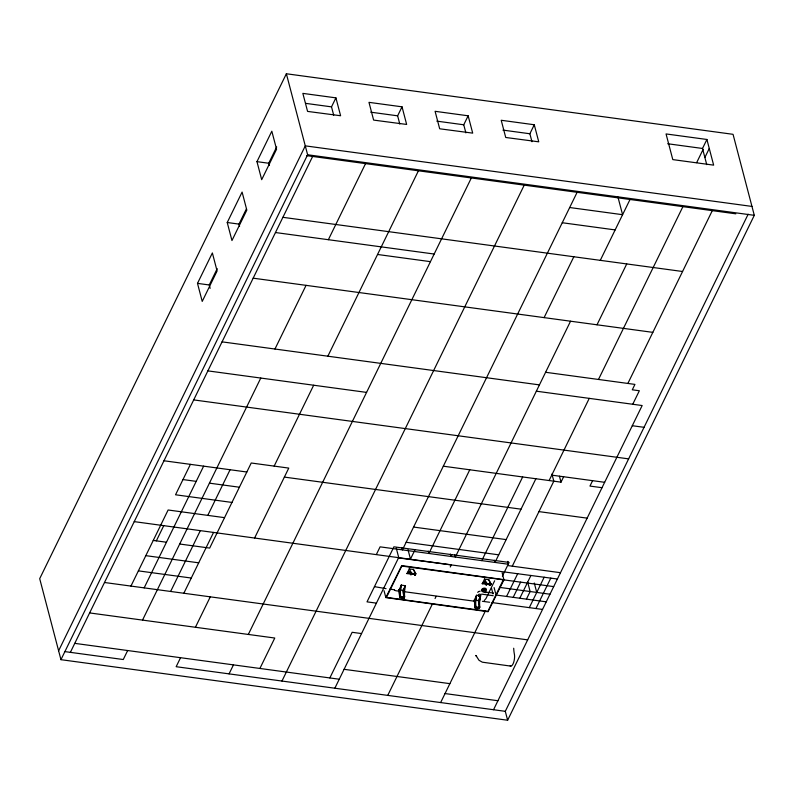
<?xml version="1.0" encoding="UTF-8"?>
<svg xmlns="http://www.w3.org/2000/svg" width="794" height="794" viewBox="0 0 794 794"><rect width="100%" height="100%" fill="white"/><g stroke="black" fill="none" stroke-linecap="round" stroke-linejoin="round"><path stroke-width="1.19" d="M475.14 601.326L475.249 600.78M410.111 572.166L410.23 572.702M485.501 582.985L485.789 582.717M404.007 594.666L404.206 594.408M475.03 604.343L475.338 604.055M479.179 604.949L479.328 604.661M409.039 571.72L409.406 572.305L409.297 571.412M409.446 571.69L409.555 572.395L410.528 572.345M484.687 581.893L484.668 582.131M484.846 582.24L484.628 581.645L484.231 582.21M483.348 591.877L493.451 593.029M408.324 571.819L408.205 571.869M483.754 581.942L483.417 582.369M400.196 589.863L400.156 590.061M475.437 600.066L475.378 600.502M399.858 593.068L399.997 592.85M404.106 593.406L403.868 593.743M409.605 572.236L409.744 571.66L409.714 572.276M410.111 572.246L409.555 571.749M484.846 582.339L485.323 582.161M485.144 582.27L485.422 582.141M408.662 571.491C407.848 572.474 410.051 570.946 408.751 572.047M404.394 589.744L404.513 589.208M399.868 592.046L399.888 591.848M400.047 591.957L400.047 591.758M403.977 592.701L403.977 592.155M475.408 601.971L475.05 602.517L475.288 602.051M479.219 602.805L479.417 602.328L479.11 602.974M484.151 581.615L484.519 582.488M400.523 587.937L400.533 587.868M404.444 588.453L404.364 588.632M475.745 598.19L475.566 597.773M479.685 598.656L479.854 598.358M404.235 591.53L404.086 591.897M475.14 604.115L475.219 604.413M404.146 590.399L404.047 590.279M475.219 603.222L475.14 602.825M408.87 571.779L409.357 572.335M404.513 588.473L404.335 588.553M400.097 591.083C400.682 590.667 396.891 591.56 394.449 590.22M475.338 601.286L475.388 600.691L475.219 601.544M485.591 582.727L485.154 582.746M400.057 589.744L400.305 589.982M404.414 590.538L404.404 590.17M479.655 600.74L479.467 600.264M479.278 603.5L479.407 603.946M479.745 599.718L479.765 599.47M403.928 591.312L404.176 591.748M484.529 581.794L484.132 582.339L484.271 581.734M475.368 600.343L475.209 599.837M479.477 600.909L479.358 600.324M483.655 581.843L484.39 581.754M483.804 582.23L484.31 582.3M404.454 589.664L404.315 589.088L404.235 589.744M479.675 599.311L479.546 599.917M477.76 592.453L478.286 591.709M494.662 580.771L485.997 598.527L484.28 600.522M479.377 602.041L479.377 601.227L479.358 602.15M396.275 548.188L398.717 557.487L334.85 688.219M450.258 567.015L451.3 564.842L134.236 521.628M286.366 73.763L39.7 578.667L60.949 659.675L507.634 720.237L754.3 215.333L733.051 134.325L286.366 73.763L307.615 154.77L60.949 659.675M197.498 283.379L212.365 252.949L217.09 270.972L202.222 301.402L197.498 283.379L209.249 284.967L210.132 288.351M227.233 222.509L242.101 192.079L246.825 210.102L231.957 240.532L227.233 222.509L238.984 224.107L239.58 226.359M256.968 161.648L271.826 131.218L276.56 149.242L261.692 179.672L256.968 161.648L268.719 163.246L269.305 165.499M209.249 284.967L217.219 268.67M238.984 224.107L246.418 208.891M268.719 163.246L276.679 146.94M58.617 650.762L305.283 145.858L751.958 206.42M333.698 115.209L331.515 106.862L335.912 97.861L302.851 93.384L307.576 111.408L340.606 115.745L335.912 97.861M70.368 652.36L312.637 156.448M130.95 586.081L168.12 509.996L224.533 517.648M190.411 464.351L175.543 494.781L231.967 502.433M156.339 540.853L163.772 525.638M144.171 587.868L203.641 466.147M127.665 650.524L123.269 659.526L64.493 651.556M142.533 620.094L260.779 378.053M274.952 349.032L306.067 285.344M328.369 239.699L365.538 163.624M399.789 124.053L397.635 115.825L402.032 106.823L368.972 102.347L373.627 120.093L406.647 124.44L402.032 106.823M170.621 591.461L200.356 530.591M207.79 515.375L230.091 469.73M183.841 593.247L213.576 532.387M180.556 657.7L176.159 666.702L505.292 711.325L507.634 720.237M195.423 627.27L210.291 596.84M274.158 466.108L313.67 385.229M327.853 356.198L418.428 170.789M254.636 537.955L288.768 468.093L251.232 463.001L209.676 548.078L179.692 544.019M465.88 132.886L463.756 124.787L468.152 115.795L435.092 111.309L439.678 128.787L472.698 133.134L468.152 115.795M229.059 673.868L233.456 664.876M248.323 634.436L471.328 177.965M259.906 668.459L274.774 638.029L89.633 612.928M531.97 141.729L529.876 133.759L534.273 124.757L501.213 120.271L505.728 137.481L538.749 141.828L534.273 124.757M281.959 681.044L524.219 185.141M376.386 554.46L380.098 546.848L508.229 564.226L509.103 562.42L393.913 546.808L367.017 601.862L376.416 603.132M329.847 677.937L352.149 632.292L361.548 633.572M577.119 192.307L402.429 549.885L401.814 547.503M415.064 549.676L410.468 559.085L407.997 549.646M399.868 597.455L400.553 596.185A12.555 4.645 -82.3 0 1 401.357 585.168L399.084 589.823L399.868 597.455L403.858 598.001L403.074 590.359L405.347 585.704M405.446 585.635L405.476 585.724A12.555 4.645 -82.3 0 0 404.662 596.741L403.938 598.219L399.71 597.654L400.434 596.165A12.555 4.645 -82.3 0 1 401.238 585.148L401.218 585.059M406.885 573.457L406.915 573.546A12.555 4.645 -82.3 0 1 410.915 574.717L411.639 573.238L409.188 568.732M410.915 574.717L411.679 573.278L415.867 573.804L415.024 575.273A12.555 4.645 -82.3 0 0 413.892 573.734M403.858 598.001L404.662 596.741M415.024 575.273L415.669 573.814L413.297 569.447M469.77 469.78L428.879 553.468L428.254 551.086M544.098 317.62L573.834 256.76M451.965 554.678L451.081 556.475L450.466 554.103M387.75 695.385L432.422 603.936M435.062 598.537L436.114 596.383M570.549 321.203L455.329 557.051L454.704 554.678M600.284 260.343L630.019 199.483M481.779 560.633L522.66 476.956M596.999 324.796L626.734 263.926M475.328 600.155L478.316 600.562L480.588 595.907A12.555 4.645 -82.3 0 0 479.784 606.924L479.1 608.204L475.11 607.658L474.326 600.016L476.599 595.371A12.555 4.645 -82.3 0 0 475.795 606.388C473.591 608.532 485.928 607.38 475.437 606.993M535.89 478.742L494.999 562.43L494.434 560.266M479.784 606.924L479.179 608.422L474.951 607.857L475.675 606.368A12.555 4.645 -82.3 0 1 476.479 595.351L476.46 595.262M486.762 584.017A12.555 4.645 -82.3 0 0 486.385 584.315L482.127 583.65A12.555 4.645 -82.3 0 1 486.156 584.92L486.881 583.431L491.109 584.007L490.265 585.476A12.555 4.645 -82.3 0 0 489.134 583.937M486.156 584.92C487.337 582.369 495.446 586.329 486.613 584.235M706.749 164.626L702.511 148.468L706.908 139.476L666.057 133.938L672.796 159.604L713.647 165.142L706.908 139.476M696.646 162.661L703.156 149.341M490.265 585.476L490.91 584.017L488.538 579.65M704.874 157.48L709.27 148.478M440.64 702.561L485.392 610.963M502.384 576.176L507.584 565.536L560.485 572.702M549.111 480.539L589.257 398.36M598.487 379.463L682.909 206.648M503.297 579.838L487.933 611.291L386.479 597.416L401.774 566.062L553.686 586.607M512.289 566.172L553.815 481.174L551.939 474.048M443.32 466.197L561.011 482.147L563.651 476.747L604.641 482.305M506.582 596.453L517.738 573.625M513.192 597.346L520.626 582.131M519.812 598.239L530.958 575.422M627.875 383.442L712.297 210.638M526.422 599.142L530.134 591.53L527.663 582.121M529.31 607.638L544.178 577.208M592.592 480.678L589.962 486.077L602.011 487.705M632.749 404.255L639.349 390.757L632.292 389.804L634.932 384.405L545.597 372.287M535.93 608.541L550.798 578.111M493.54 709.727L642.157 405.536L536.357 391.194M505.292 711.325L748.166 214.191M479.526 600.353L479.417 601.018M400.166 589.178L400.236 588.543L400.315 589.158M485.789 592.731L486.027 592.026M400.146 590.488L400.007 591.391M478.504 591.56L480.092 591.222M404.067 593.852L404.047 593.187M484.628 592.175L484.668 592.165A1.509 1.042 -14.7 0 1 485.749 592.264L485.878 592.344M398.3 557.884L557.408 579.005M386.053 588.652L374.44 586.647M389.665 589.128L394.489 589.763M482.415 601.316L489.64 602.259M667.665 143.744L702.511 148.468M305.799 103.379L331.515 106.862M370.699 112.172L397.635 115.825M436.819 121.135L463.756 124.787M502.939 130.107L529.876 133.759M307.615 154.77L754.3 215.333M306.762 155.654L735.81 213.824M569.685 207.522L622.585 214.698L617.95 197.051M562.251 222.737L615.151 229.913M282.902 217.318L682.562 271.498M275.468 232.533L434.159 254.04M377.547 254.477L430.447 261.653M253.167 278.178L652.837 332.358M222.062 341.857L539.434 384.892M632.292 425.723L644.043 427.311M207.879 370.877L366.57 392.395M193.696 399.908L628.63 458.872M551.751 475.14L563.651 476.747M163.971 460.768L246.835 472.003M284.371 477.095L521.023 509.172M538.947 511.604L587.143 518.145M182.977 479.566L196.207 481.363M209.427 483.159L239.401 487.218M413.585 527.057L506.155 539.602M406.151 542.272L498.721 554.827M413.416 569.467L409.307 568.911L407.034 573.556A12.555 4.645 -82.3 0 1 411.034 574.727M488.657 579.67L484.548 579.104L482.276 583.759A12.555 4.645 -82.3 0 1 486.275 584.93M406.915 573.546L411.143 574.122A12.555 4.645 -82.3 0 1 411.897 573.596M153.252 540.436L166.472 542.223M499.476 587.371L549.974 594.22M495.764 594.984L546.252 601.832M481.63 594.13L493.203 595.699M401.238 585.148L405.476 585.724M476.479 595.351L480.717 595.927M398.965 589.803L403.074 590.359M474.326 600.016L474.951 607.857M145.818 555.651L198.708 562.817M492.052 602.586L542.54 609.435M403.769 591.629L474.296 601.187M403.908 597.813L399.63 597.326L403.858 597.902M138.384 570.866L191.275 578.032M104.5 582.498L527.673 639.865M510.83 666.116L482.335 662.186L479.02 660.3L475.894 655.447M344.08 669.312L449.88 683.654M74.765 643.358L339.246 679.217M445.037 693.559L497.937 700.735M479.159 603.073L479.487 602.388M489.501 582.687L489.779 583.193M503.942 579.66L401.734 565.596L385.844 597.574L488.042 611.737L503.942 579.848L502.145 572.792M488.667 579.511L491.109 584.007M484.429 578.935L486.921 583.481M413.426 569.308L415.867 573.804M559.442 476.202L561.011 482.147M534.283 583.014L536.744 592.423M507.842 561.358L508.468 563.73M507.604 561.844L508.229 564.226M494.086 587.55L495.595 593.307M491.496 588.215L492.985 593.912M384.038 590.706L385.844 597.574M478.385 600.552L479.179 608.422M403.144 590.349L403.938 598.219M398.916 589.783L399.71 597.654M483.02 591.729A2.531 1.747 -14.7 0 1 481.839 589.297A2.531 1.747 -14.7 0 1 485.61 588.414A2.531 1.747 -14.7 0 1 485.481 591.153M483 590.895A1.509 1.042 -14.7 0 1 482.732 589.515A1.509 1.042 -14.7 0 1 484.687 588.93A1.509 1.042 -14.7 0 1 485.293 590.22M483.218 591.719A1.38 0.953 -14.7 0 1 483.715 590.081A1.38 0.953 -14.7 0 1 485.561 590.766M483.278 590.835A1.31 0.913 -14.7 0 1 482.871 589.595A1.31 0.913 -14.7 0 1 484.687 589.098A1.31 0.913 -14.7 0 1 484.985 590.369M414.011 573.754A12.555 4.645 -82.3 0 1 415.143 575.293M411.024 574.102A12.555 4.645 -82.3 0 1 411.778 573.576M489.253 583.957A12.555 4.645 -82.3 0 1 490.384 585.486M486.265 584.305A12.555 4.645 -82.3 0 1 486.643 584.007M513.708 648.232A22.292 8.238 -82.3 0 0 514.254 653.462A7.454 2.759 -82.3 0 1 513.668 662.385A7.454 2.759 -82.3 0 1 510.145 665.868M415.341 574.489L411.352 573.943L415.361 574.578M404.186 597.326L400.196 596.79L404.206 597.425M476.579 656.211L476.072 655.606L476.509 656.181M476.906 656.777L476.906 656.777M479.02 596.086A1.34 0.933 -13.6 0 0 480.777 594.825A1.34 0.933 -13.6 0 0 478.643 594.508A1.34 0.933 -13.6 0 0 479.02 596.086"/></g></svg>
